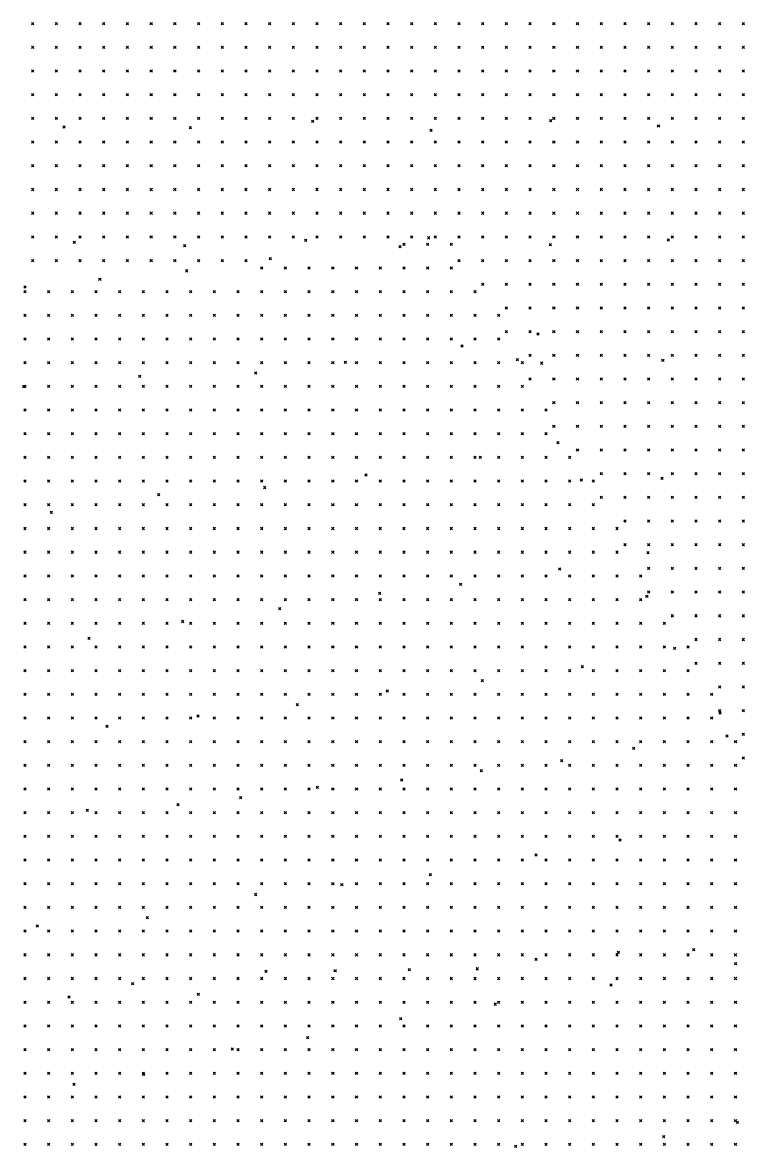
# Model space of a CAD drawing. Header units: metres. Extents: x 441556 to 446409, y 432338 to 461058.
# Drawn here: x 445911.7 to 446003.1, y 433655 to 433797.4 of the extents above; entities that cross this region are included whole.
import ezdxf

# ---------------------------------------------------------------- set-up
doc = ezdxf.new("R2010")
doc.units = ezdxf.units.M
doc.header["$MEASUREMENT"] = 0
doc.header["$PDMODE"] = 35
doc.header["$PDSIZE"] = 0.15
doc.layers.add('DTM-NOK-RevN_LIDAR_co_lidar', color=91, linetype='Continuous', lineweight=0)
doc.layers.add('DTM-NOK-RevN_RTK', color=32, linetype='Continuous', lineweight=0)

msp = doc.modelspace()

# ---------------------------------------------------------------- linework, layer by layer
at = {"layer": 'DTM-NOK-RevN_LIDAR_co_lidar'}
for p in [(445912.983, 433797.285, 323.682), (445915.982, 433797.285, 323.959), (445918.982, 433797.285, 324.182), (445921.981, 433797.285, 324.091), (445924.98, 433797.285, 323.816), (445927.98, 433797.285, 323.954), (445930.979, 433797.285, 323.904), (445933.979, 433797.285, 323.986), (445936.978, 433797.285, 324.071), (445939.977, 433797.285, 324.08), (445942.977, 433797.285, 324.092), (445945.976, 433797.285, 324.181), (445948.976, 433797.285, 324.206), (445951.975, 433797.285, 324.218), (445954.974, 433797.285, 324.267), (445957.974, 433797.285, 324.342), (445960.973, 433797.285, 324.351), (445963.972, 433797.285, 324.384), (445966.972, 433797.285, 324.427), (445969.971, 433797.285, 324.494), (445972.971, 433797.285, 324.502), (445975.97, 433797.285, 324.577), (445978.969, 433797.285, 324.597), (445981.969, 433797.285, 324.582), (445984.968, 433797.285, 324.578), (445987.968, 433797.285, 324.604), (445990.967, 433797.285, 324.628), (445993.966, 433797.285, 324.683), (445996.966, 433797.285, 324.774), (445999.965, 433797.285, 324.884), (446002.964, 433797.285, 325.042), (445912.983, 433794.285, 323.785), (445915.982, 433794.285, 323.986), (445918.982, 433794.285, 324.023), (445921.981, 433794.285, 323.92), (445924.98, 433794.285, 323.937), (445927.98, 433794.285, 324.1), (445930.979, 433794.285, 324.18), (445933.979, 433794.285, 324.098), (445936.978, 433794.285, 324.105), (445939.977, 433794.285, 324.162), (445942.977, 433794.285, 324.133), (445945.976, 433794.285, 324.201), (445948.976, 433794.285, 324.212), (445951.975, 433794.285, 324.251), (445954.974, 433794.285, 324.338), (445957.974, 433794.285, 324.382), (445960.973, 433794.285, 324.41), (445963.972, 433794.285, 324.43), (445966.972, 433794.285, 324.443), (445969.971, 433794.285, 324.466), (445972.971, 433794.285, 324.475), (445975.97, 433794.285, 324.531), (445978.969, 433794.285, 324.528), (445981.969, 433794.285, 324.537), (445984.968, 433794.285, 324.609), (445987.968, 433794.285, 324.635), (445990.967, 433794.285, 324.66), (445993.966, 433794.285, 324.759), (445996.966, 433794.285, 324.881), (445999.965, 433794.285, 324.995), (446002.964, 433794.285, 325.108), (445912.983, 433791.286, 323.521), (445915.982, 433791.286, 323.662), (445918.982, 433791.286, 323.791), (445921.981, 433791.286, 323.936), (445924.98, 433791.286, 324.081), (445927.98, 433791.286, 324.201), (445930.979, 433791.286, 324.241), (445933.979, 433791.286, 324.18), (445936.978, 433791.286, 324.167), (445939.977, 433791.286, 324.155), (445942.977, 433791.286, 324.172), (445945.976, 433791.286, 324.177), (445948.976, 433791.286, 324.194), (445951.975, 433791.286, 324.266), (445954.974, 433791.286, 324.27), (445957.974, 433791.286, 324.359), (445960.973, 433791.286, 324.387), (445963.972, 433791.286, 324.402), (445966.972, 433791.286, 324.445), (445969.971, 433791.286, 324.475), (445972.971, 433791.286, 324.542), (445975.97, 433791.286, 324.569), (445978.969, 433791.286, 324.649), (445981.969, 433791.286, 324.733), (445984.968, 433791.286, 324.759), (445987.968, 433791.286, 324.828), (445990.967, 433791.286, 324.877), (445993.966, 433791.286, 324.967), (445996.966, 433791.286, 325.002), (445999.965, 433791.286, 325.111), (446002.964, 433791.286, 325.228), (445912.983, 433788.286, 323.742), (445915.982, 433788.286, 323.786), (445918.982, 433788.286, 323.882), (445921.981, 433788.286, 323.967), (445924.98, 433788.286, 324.067), (445927.98, 433788.286, 324.174), (445930.979, 433788.286, 324.247), (445933.979, 433788.286, 324.241), (445936.978, 433788.286, 324.112), (445939.977, 433788.286, 324.06), (445942.977, 433788.286, 324.054), (445945.976, 433788.286, 324.079), (445948.976, 433788.286, 324.149), (445951.975, 433788.286, 324.25), (445954.974, 433788.286, 324.326), (445957.974, 433788.286, 324.457), (445960.973, 433788.286, 324.492), (445963.972, 433788.286, 324.56), (445966.972, 433788.286, 324.623), (445969.971, 433788.286, 324.649), (445972.971, 433788.286, 324.673), (445975.97, 433788.286, 324.709), (445978.969, 433788.286, 324.794), (445981.969, 433788.286, 324.796), (445984.968, 433788.286, 324.844), (445987.968, 433788.286, 324.895), (445990.967, 433788.286, 324.899), (445993.966, 433788.286, 324.928), (445996.966, 433788.286, 325.003), (445999.965, 433788.286, 325.024), (446002.964, 433788.286, 325.148), (445912.983, 433785.287, 323.805), (445915.982, 433785.287, 323.792), (445918.982, 433785.287, 323.837), (445921.981, 433785.287, 323.865), (445924.98, 433785.287, 323.93), (445927.98, 433785.287, 324.022), (445930.979, 433785.287, 324.111), (445933.979, 433785.287, 324.165), (445936.978, 433785.287, 324.016), (445939.977, 433785.287, 324.035), (445942.977, 433785.287, 324.089), (445945.976, 433785.287, 324.161), (445948.976, 433785.287, 324.271), (445951.975, 433785.287, 324.351), (445954.974, 433785.287, 324.437), (445957.974, 433785.287, 324.511), (445960.973, 433785.287, 324.561), (445963.972, 433785.287, 324.6), (445966.972, 433785.287, 324.654), (445969.971, 433785.287, 324.648), (445972.971, 433785.287, 324.696), (445975.97, 433785.287, 324.731), (445978.969, 433785.287, 324.704), (445981.969, 433785.287, 324.713), (445984.968, 433785.287, 324.753), (445987.968, 433785.287, 324.804), (445990.967, 433785.287, 324.826), (445993.966, 433785.287, 324.87), (445996.966, 433785.287, 324.926), (445999.965, 433785.287, 324.98), (446002.964, 433785.287, 325.099), (445912.983, 433782.288, 323.718), (445915.982, 433782.288, 323.724), (445918.982, 433782.288, 323.744), (445921.981, 433782.288, 323.783), (445924.98, 433782.288, 323.872), (445927.98, 433782.288, 323.972), (445930.979, 433782.288, 324.046), (445933.979, 433782.288, 324.113), (445936.978, 433782.288, 323.981), (445939.977, 433782.288, 324.063), (445942.977, 433782.288, 324.184), (445945.976, 433782.288, 324.254), (445948.976, 433782.288, 324.31), (445951.975, 433782.288, 324.341), (445954.974, 433782.288, 324.393), (445957.974, 433782.288, 324.442), (445960.973, 433782.288, 324.479), (445963.972, 433782.288, 324.477), (445966.972, 433782.288, 324.57), (445969.971, 433782.288, 324.579), (445972.971, 433782.288, 324.575), (445975.97, 433782.288, 324.62), (445978.969, 433782.288, 324.624), (445981.969, 433782.288, 324.703), (445984.968, 433782.288, 324.717), (445987.968, 433782.288, 324.786), (445990.967, 433782.288, 324.797), (445993.966, 433782.288, 324.829), (445996.966, 433782.288, 324.884), (445999.965, 433782.288, 324.946), (446002.964, 433782.288, 325.03), (445912.983, 433779.288, 323.672), (445915.982, 433779.288, 323.698), (445918.982, 433779.288, 323.744), (445921.981, 433779.288, 323.804), (445924.98, 433779.288, 323.85), (445927.98, 433779.288, 323.927), (445930.979, 433779.288, 324.021), (445933.979, 433779.288, 324.109), (445936.978, 433779.288, 324.194), (445939.977, 433779.288, 324.084), (445942.977, 433779.288, 324.108), (445945.976, 433779.288, 324.188), (445948.976, 433779.288, 324.229), (445951.975, 433779.288, 324.222), (445954.974, 433779.288, 324.267), (445957.974, 433779.288, 324.334), (445960.973, 433779.288, 324.386), (445963.972, 433779.288, 324.414), (445966.972, 433779.288, 324.499), (445969.971, 433779.288, 324.505), (445972.971, 433779.288, 324.506), (445975.97, 433779.288, 324.543), (445978.969, 433779.288, 324.587), (445981.969, 433779.288, 324.648), (445984.968, 433779.288, 324.656), (445987.968, 433779.288, 324.72), (445990.967, 433779.288, 324.766), (445993.966, 433779.288, 324.812), (445996.966, 433779.288, 324.887), (445999.965, 433779.288, 324.928), (446002.964, 433779.288, 324.997), (445912.983, 433776.289, 323.673), (445915.982, 433776.289, 323.716), (445918.982, 433776.289, 323.702), (445921.981, 433776.289, 323.711), (445924.98, 433776.289, 323.759), (445927.98, 433776.289, 323.784), (445930.979, 433776.289, 323.876), (445933.979, 433776.289, 323.932), (445936.978, 433776.289, 323.982), (445939.977, 433776.289, 323.986), (445942.977, 433776.289, 324.004), (445945.976, 433776.289, 324.088), (445948.976, 433776.289, 324.187), (445951.975, 433776.289, 324.179), (445954.974, 433776.289, 324.171), (445957.974, 433776.289, 324.191), (445960.973, 433776.289, 324.27), (445963.972, 433776.289, 324.31), (445966.972, 433776.289, 324.357), (445969.971, 433776.289, 324.426), (445972.971, 433776.289, 324.477), (445975.97, 433776.289, 324.508), (445978.969, 433776.289, 324.574), (445981.969, 433776.289, 324.604), (445984.968, 433776.289, 324.638), (445987.968, 433776.289, 324.757), (445990.967, 433776.289, 324.797), (445993.966, 433776.289, 324.835), (445996.966, 433776.289, 324.867), (445999.965, 433776.289, 324.931), (446002.964, 433776.289, 325.004), (445912.983, 433773.29, 323.631), (445915.982, 433773.29, 323.636), (445918.982, 433773.29, 323.635), (445921.981, 433773.29, 323.628), (445924.98, 433773.29, 323.665), (445927.98, 433773.29, 323.72), (445930.979, 433773.29, 323.807), (445933.979, 433773.29, 323.851), (445936.978, 433773.29, 323.87), (445939.977, 433773.29, 323.866), (445942.977, 433773.29, 324.013), (445945.976, 433773.29, 324.116), (445948.976, 433773.29, 324.18), (445951.975, 433773.29, 324.12), (445954.974, 433773.29, 324.127), (445957.974, 433773.29, 324.17), (445960.973, 433773.29, 324.231), (445963.972, 433773.29, 324.244), (445966.972, 433773.29, 324.32), (445969.971, 433773.29, 324.399), (445972.971, 433773.29, 324.419), (445975.97, 433773.29, 324.487), (445978.969, 433773.29, 324.577), (445981.969, 433773.29, 324.595), (445984.968, 433773.29, 324.668), (445987.968, 433773.29, 324.754), (445990.967, 433773.29, 324.838), (445993.966, 433773.29, 324.891), (445996.966, 433773.29, 324.894), (445999.965, 433773.29, 324.944), (446002.964, 433773.29, 325.051), (445912.983, 433770.29, 323.721), (445915.982, 433770.29, 323.614), (445918.982, 433770.29, 323.59), (445921.981, 433770.29, 323.583), (445924.98, 433770.29, 323.612), (445927.98, 433770.29, 323.686), (445930.979, 433770.29, 323.786), (445933.979, 433770.29, 323.813), (445936.978, 433770.29, 323.86), (445939.977, 433770.29, 323.912), (445942.977, 433770.29, 323.971), (445945.976, 433770.29, 324.069), (445948.976, 433770.29, 324.143), (445951.975, 433770.29, 324.169), (445954.974, 433770.29, 324.203), (445957.974, 433770.29, 324.148), (445960.973, 433770.29, 324.191), (445963.972, 433770.29, 324.303), (445966.972, 433770.29, 324.345), (445969.971, 433770.29, 324.405), (445972.971, 433770.29, 324.418), (445975.97, 433770.29, 324.562), (445978.969, 433770.29, 324.565), (445981.969, 433770.29, 324.602), (445984.968, 433770.29, 324.619), (445987.968, 433770.29, 324.721), (445990.967, 433770.29, 324.782), (445993.966, 433770.29, 324.83), (445996.966, 433770.29, 324.866), (445999.965, 433770.29, 324.936), (446002.964, 433770.29, 324.974), (445959.983, 433769.352, 324.201), (445962.982, 433769.352, 324.299), (445965.981, 433769.352, 324.376), (445912.983, 433767.291, 323.685), (445915.982, 433767.291, 323.616), (445918.982, 433767.291, 323.606), (445921.981, 433767.291, 323.614), (445924.98, 433767.291, 323.624), (445927.98, 433767.291, 323.691), (445930.979, 433767.291, 323.815), (445933.979, 433767.291, 323.852), (445936.978, 433767.291, 323.893), (445939.977, 433767.291, 323.927), (445966.972, 433767.291, 324.412), (445969.971, 433767.291, 324.462), (445972.971, 433767.291, 324.489), (445975.97, 433767.291, 324.519), (445978.969, 433767.291, 324.542), (445981.969, 433767.291, 324.554), (445984.968, 433767.291, 324.56), (445987.968, 433767.291, 324.662), (445990.967, 433767.291, 324.684), (445993.966, 433767.291, 324.773), (445996.966, 433767.291, 324.825), (445999.965, 433767.291, 324.871), (446002.964, 433767.291, 324.972), (445941.986, 433766.352, 324.009), (445944.986, 433766.352, 324.146), (445947.985, 433766.352, 324.261), (445950.984, 433766.352, 324.272), (445953.984, 433766.352, 324.262), (445956.983, 433766.352, 324.249), (445959.983, 433766.352, 324.25), (445962.982, 433766.352, 324.318), (445965.981, 433766.352, 324.364), (445969.971, 433764.291, 324.425), (445972.971, 433764.291, 324.396), (445975.97, 433764.291, 324.391), (445978.969, 433764.291, 324.418), (445981.969, 433764.291, 324.476), (445984.968, 433764.291, 324.609), (445987.968, 433764.291, 324.676), (445990.967, 433764.291, 324.741), (445993.966, 433764.291, 324.842), (445996.966, 433764.291, 324.876), (445999.965, 433764.291, 324.95), (446002.964, 433764.291, 325.012), (445911.992, 433763.353, 323.492), (445914.992, 433763.353, 323.543), (445917.991, 433763.353, 323.581), (445920.991, 433763.353, 323.65), (445923.99, 433763.353, 323.711), (445926.989, 433763.353, 323.786), (445929.989, 433763.353, 323.862), (445932.988, 433763.353, 323.931), (445935.988, 433763.353, 324.01), (445938.987, 433763.353, 324.051), (445941.986, 433763.353, 324.085), (445944.986, 433763.353, 324.205), (445947.985, 433763.353, 324.242), (445950.984, 433763.353, 324.208), (445953.984, 433763.353, 324.212), (445956.983, 433763.353, 324.189), (445959.983, 433763.353, 324.197), (445962.982, 433763.353, 324.257), (445965.981, 433763.353, 324.323), (445968.981, 433763.353, 324.406), (445911.992, 433760.353, 323.484), (445914.992, 433760.353, 323.575), (445917.991, 433760.353, 323.611), (445920.991, 433760.353, 323.691), (445923.99, 433760.353, 323.77), (445926.989, 433760.353, 323.856), (445929.989, 433760.353, 323.893), (445932.988, 433760.353, 323.92), (445935.988, 433760.353, 323.974), (445938.987, 433760.353, 324.045), (445941.986, 433760.353, 324.099), (445944.986, 433760.353, 324.143), (445947.985, 433760.353, 324.122), (445950.984, 433760.353, 324.126), (445953.984, 433760.353, 324.157), (445956.983, 433760.353, 324.164), (445959.983, 433760.353, 324.208), (445962.982, 433760.353, 324.271), (445965.981, 433760.353, 324.355), (445968.981, 433760.353, 324.396), (445971.98, 433760.353, 324.386), (445972.971, 433761.292, 324.425), (445975.97, 433761.292, 324.363), (445978.969, 433761.292, 324.441), (445981.969, 433761.292, 324.515), (445984.968, 433761.292, 324.638), (445987.968, 433761.292, 324.679), (445990.967, 433761.292, 324.802), (445993.966, 433761.292, 324.872), (445996.966, 433761.292, 324.903), (445999.965, 433761.292, 325.031), (446002.964, 433761.292, 325.083), (445911.992, 433757.354, 323.503), (445914.992, 433757.354, 323.563), (445917.991, 433757.354, 323.584), (445920.991, 433757.354, 323.658), (445923.99, 433757.354, 323.741), (445926.989, 433757.354, 323.82), (445929.989, 433757.354, 323.88), (445932.988, 433757.354, 323.916), (445935.988, 433757.354, 323.962), (445938.987, 433757.354, 324.041), (445941.986, 433757.354, 324.113), (445944.986, 433757.354, 324.138), (445947.985, 433757.354, 324.112), (445950.984, 433757.354, 324.078), (445953.984, 433757.354, 324.099), (445956.983, 433757.354, 324.181), (445959.983, 433757.354, 324.278), (445962.982, 433757.354, 324.344), (445965.981, 433757.354, 324.415), (445968.981, 433757.354, 324.458), (445971.98, 433757.354, 324.457), (445972.971, 433758.293, 324.372), (445975.97, 433758.293, 324.453), (445978.969, 433758.293, 324.518), (445981.969, 433758.293, 324.627), (445984.968, 433758.293, 324.777), (445987.968, 433758.293, 324.825), (445990.967, 433758.293, 324.963), (445993.966, 433758.293, 325.029), (445996.966, 433758.293, 325.103), (445999.965, 433758.293, 325.149), (446002.964, 433758.293, 325.184), (445911.992, 433754.355, 323.458), (445914.992, 433754.355, 323.511), (445917.991, 433754.355, 323.555), (445920.991, 433754.355, 323.655), (445923.99, 433754.355, 323.744), (445926.989, 433754.355, 323.817), (445929.989, 433754.355, 323.877), (445932.988, 433754.355, 323.917), (445935.988, 433754.355, 323.976), (445938.987, 433754.355, 324.043), (445941.986, 433754.355, 324.127), (445944.986, 433754.355, 324.209), (445947.985, 433754.355, 324.255), (445950.984, 433754.355, 324.23), (445953.984, 433754.355, 324.26), (445956.983, 433754.355, 324.324), (445959.983, 433754.355, 324.387), (445962.982, 433754.355, 324.462), (445965.981, 433754.355, 324.571), (445968.981, 433754.355, 324.627), (445971.98, 433754.355, 324.635), (445974.98, 433754.355, 324.692), (445975.97, 433755.293, 324.688), (445978.969, 433755.293, 324.71), (445981.969, 433755.293, 324.824), (445984.968, 433755.293, 324.933), (445987.968, 433755.293, 324.999), (445990.967, 433755.293, 325.047), (445993.966, 433755.293, 325.123), (445996.966, 433755.293, 325.147), (445999.965, 433755.293, 325.168), (446002.964, 433755.293, 325.244), (445975.97, 433752.294, 324.76), (445978.969, 433752.294, 324.812), (445981.969, 433752.294, 324.928), (445984.968, 433752.294, 325.054), (445987.968, 433752.294, 325.024), (445990.967, 433752.294, 325.064), (445993.966, 433752.294, 325.135), (445996.966, 433752.294, 325.161), (445999.965, 433752.294, 325.176), (446002.964, 433752.294, 325.186), (445911.992, 433751.355, 323.457), (445914.992, 433751.355, 323.525), (445917.991, 433751.355, 323.592), (445920.991, 433751.355, 323.688), (445923.99, 433751.355, 323.797), (445926.989, 433751.355, 323.876), (445929.989, 433751.355, 323.925), (445932.988, 433751.355, 324.001), (445935.988, 433751.355, 324.07), (445938.987, 433751.355, 324.14), (445941.986, 433751.355, 324.223), (445944.986, 433751.355, 324.338), (445947.985, 433751.355, 324.437), (445950.984, 433751.355, 324.465), (445953.984, 433751.355, 324.467), (445956.983, 433751.355, 324.461), (445959.983, 433751.355, 324.529), (445962.982, 433751.355, 324.619), (445965.981, 433751.355, 324.703), (445968.981, 433751.355, 324.727), (445971.98, 433751.355, 324.715), (445974.98, 433751.355, 324.738), (445978.969, 433749.294, 324.808), (445981.969, 433749.294, 324.918), (445984.968, 433749.294, 324.967), (445987.968, 433749.294, 324.955), (445990.967, 433749.294, 325.056), (445993.966, 433749.294, 325.088), (445996.966, 433749.294, 325.1), (445999.965, 433749.294, 325.077), (446002.964, 433749.294, 325.037), (445911.992, 433748.356, 323.556), (445914.992, 433748.356, 323.639), (445917.991, 433748.356, 323.723), (445920.991, 433748.356, 323.808), (445923.99, 433748.356, 323.908), (445926.989, 433748.356, 323.982), (445929.989, 433748.356, 324.053), (445932.988, 433748.356, 324.169), (445935.988, 433748.356, 324.233), (445938.987, 433748.356, 324.28), (445941.986, 433748.356, 324.338), (445944.986, 433748.356, 324.437), (445947.985, 433748.356, 324.517), (445950.984, 433748.356, 324.55), (445953.984, 433748.356, 324.5), (445956.983, 433748.356, 324.49), (445959.983, 433748.356, 324.56), (445962.982, 433748.356, 324.63), (445965.981, 433748.356, 324.694), (445968.981, 433748.356, 324.731), (445971.98, 433748.356, 324.746), (445974.98, 433748.356, 324.747), (445977.979, 433748.356, 324.787), (445978.969, 433746.295, 324.781), (445981.969, 433746.295, 324.815), (445984.968, 433746.295, 324.83), (445987.968, 433746.295, 324.858), (445990.967, 433746.295, 324.95), (445993.966, 433746.295, 324.929), (445996.966, 433746.295, 324.934), (445999.965, 433746.295, 324.961), (446002.964, 433746.295, 324.971), (445911.992, 433745.357, 323.662), (445914.992, 433745.357, 323.76), (445917.991, 433745.357, 323.86), (445920.991, 433745.357, 323.95), (445923.99, 433745.357, 324.036), (445926.989, 433745.357, 324.106), (445929.989, 433745.357, 324.181), (445932.988, 433745.357, 324.266), (445935.988, 433745.357, 324.292), (445938.987, 433745.357, 324.297), (445941.986, 433745.357, 324.353), (445944.986, 433745.357, 324.442), (445947.985, 433745.357, 324.509), (445950.984, 433745.357, 324.55), (445953.984, 433745.357, 324.525), (445956.983, 433745.357, 324.494), (445959.983, 433745.357, 324.506), (445962.982, 433745.357, 324.539), (445965.981, 433745.357, 324.616), (445968.981, 433745.357, 324.673), (445971.98, 433745.357, 324.702), (445974.98, 433745.357, 324.694), (445977.979, 433745.357, 324.707), (445981.969, 433743.296, 324.678), (445984.968, 433743.296, 324.767), (445987.968, 433743.296, 324.859), (445990.967, 433743.296, 324.901), (445993.966, 433743.296, 324.921), (445996.966, 433743.296, 325.014), (445999.965, 433743.296, 325.069), (446002.964, 433743.296, 325.08), (445911.992, 433742.357, 323.779), (445914.992, 433742.357, 323.869), (445917.991, 433742.357, 323.97), (445920.991, 433742.357, 324.048), (445923.99, 433742.357, 324.097), (445926.989, 433742.357, 324.153), (445929.989, 433742.357, 324.21), (445932.988, 433742.357, 324.244), (445935.988, 433742.357, 324.263), (445938.987, 433742.357, 324.258), (445941.986, 433742.357, 324.297), (445944.986, 433742.357, 324.376), (445947.985, 433742.357, 324.424), (445950.984, 433742.357, 324.462), (445953.984, 433742.357, 324.47), (445956.983, 433742.357, 324.395), (445959.983, 433742.357, 324.386), (445962.982, 433742.357, 324.423), (445965.981, 433742.357, 324.472), (445968.981, 433742.357, 324.565), (445971.98, 433742.357, 324.614), (445974.98, 433742.357, 324.635), (445977.979, 433742.357, 324.689), (445980.978, 433742.357, 324.727), (445984.968, 433740.296, 324.847), (445987.968, 433740.296, 324.898), (445990.967, 433740.296, 324.963), (445993.966, 433740.296, 325.03), (445996.966, 433740.296, 325.115), (445999.965, 433740.296, 325.135), (446002.964, 433740.296, 325.2), (445911.992, 433739.358, 323.808), (445914.992, 433739.358, 323.893), (445917.991, 433739.358, 323.992), (445920.991, 433739.358, 324.057), (445923.99, 433739.358, 324.057), (445926.989, 433739.358, 324.076), (445929.989, 433739.358, 324.116), (445932.988, 433739.358, 324.142), (445935.988, 433739.358, 324.149), (445938.987, 433739.358, 324.143), (445941.986, 433739.358, 324.169), (445944.986, 433739.358, 324.227), (445947.985, 433739.358, 324.272), (445950.984, 433739.358, 324.309), (445953.984, 433739.358, 324.359), (445956.983, 433739.358, 324.354), (445959.983, 433739.358, 324.311), (445962.982, 433739.358, 324.336), (445965.981, 433739.358, 324.405), (445968.981, 433739.358, 324.516), (445971.98, 433739.358, 324.58), (445974.98, 433739.358, 324.643), (445977.979, 433739.358, 324.766), (445980.978, 433739.358, 324.851), (445983.978, 433739.358, 324.883), (445984.968, 433737.297, 324.974), (445987.968, 433737.297, 325.043), (445990.967, 433737.297, 325.086), (445993.966, 433737.297, 325.089), (445996.966, 433737.297, 325.135), (445999.965, 433737.297, 325.175), (446002.964, 433737.297, 325.288), (445911.992, 433736.358, 323.716), (445914.992, 433736.358, 323.779), (445917.991, 433736.358, 323.856), (445920.991, 433736.358, 323.912), (445923.99, 433736.358, 323.905), (445926.989, 433736.358, 323.926), (445929.989, 433736.358, 323.98), (445932.988, 433736.358, 324.024), (445935.988, 433736.358, 324.051), (445938.987, 433736.358, 324.063), (445941.986, 433736.358, 324.096), (445944.986, 433736.358, 324.148), (445947.985, 433736.358, 324.196), (445950.984, 433736.358, 324.239), (445953.984, 433736.358, 324.313), (445956.983, 433736.358, 324.392), (445959.983, 433736.358, 324.388), (445962.982, 433736.358, 324.392), (445965.981, 433736.358, 324.484), (445968.981, 433736.358, 324.59), (445971.98, 433736.358, 324.655), (445974.98, 433736.358, 324.714), (445977.979, 433736.358, 324.813), (445980.978, 433736.358, 324.906), (445983.978, 433736.358, 324.98), (445911.992, 433733.359, 323.647), (445914.992, 433733.359, 323.707), (445917.991, 433733.359, 323.777), (445920.991, 433733.359, 323.829), (445923.99, 433733.359, 323.847), (445926.989, 433733.359, 323.892), (445929.989, 433733.359, 323.964), (445932.988, 433733.359, 324.027), (445935.988, 433733.359, 324.075), (445938.987, 433733.359, 324.112), (445941.986, 433733.359, 324.15), (445944.986, 433733.359, 324.2), (445947.985, 433733.359, 324.242), (445950.984, 433733.359, 324.279), (445953.984, 433733.359, 324.342), (445956.983, 433733.359, 324.441), (445959.983, 433733.359, 324.515), (445962.982, 433733.359, 324.524), (445965.981, 433733.359, 324.56), (445968.981, 433733.359, 324.661), (445971.98, 433733.359, 324.758), (445974.98, 433733.359, 324.805), (445977.979, 433733.359, 324.862), (445980.978, 433733.359, 324.948), (445983.978, 433733.359, 325.03), (445986.977, 433733.359, 325.057), (445987.968, 433734.298, 325.042), (445990.967, 433734.298, 325.06), (445993.966, 433734.298, 325.092), (445996.966, 433734.298, 325.177), (445999.965, 433734.298, 325.295), (446002.964, 433734.298, 325.39), (445911.992, 433730.36, 323.667), (445914.992, 433730.36, 323.736), (445917.991, 433730.36, 323.813), (445920.991, 433730.36, 323.877), (445923.99, 433730.36, 323.929), (445926.989, 433730.36, 323.984), (445929.989, 433730.36, 324.051), (445932.988, 433730.36, 324.116), (445935.988, 433730.36, 324.16), (445938.987, 433730.36, 324.194), (445941.986, 433730.36, 324.229), (445944.986, 433730.36, 324.269), (445947.985, 433730.36, 324.301), (445950.984, 433730.36, 324.331), (445953.984, 433730.36, 324.388), (445956.983, 433730.36, 324.496), (445959.983, 433730.36, 324.602), (445962.982, 433730.36, 324.646), (445965.981, 433730.36, 324.672), (445968.981, 433730.36, 324.748), (445971.98, 433730.36, 324.821), (445974.98, 433730.36, 324.865), (445977.979, 433730.36, 324.896), (445980.978, 433730.36, 324.961), (445983.978, 433730.36, 325.017), (445986.977, 433730.36, 325.039), (445987.968, 433731.298, 325.06), (445990.967, 433731.298, 325.094), (445993.966, 433731.298, 325.202), (445996.966, 433731.298, 325.255), (445999.965, 433731.298, 325.276), (446002.964, 433731.298, 325.325), (445911.992, 433727.36, 323.731), (445914.992, 433727.36, 323.78), (445917.991, 433727.36, 323.866), (445920.991, 433727.36, 323.946), (445923.99, 433727.36, 324.008), (445926.989, 433727.36, 324.072), (445929.989, 433727.36, 324.127), (445932.988, 433727.36, 324.188), (445935.988, 433727.36, 324.24), (445938.987, 433727.36, 324.274), (445941.986, 433727.36, 324.326), (445944.986, 433727.36, 324.374), (445947.985, 433727.36, 324.409), (445950.984, 433727.36, 324.438), (445953.984, 433727.36, 324.474), (445956.983, 433727.36, 324.553), (445959.983, 433727.36, 324.646), (445962.982, 433727.36, 324.734), (445965.981, 433727.36, 324.766), (445968.981, 433727.36, 324.773), (445971.98, 433727.36, 324.8), (445974.98, 433727.36, 324.856), (445977.979, 433727.36, 324.875), (445980.978, 433727.36, 324.908), (445983.978, 433727.36, 324.961), (445986.977, 433727.36, 325.025), (445989.976, 433727.36, 325.098), (445990.967, 433728.299, 325.122), (445993.966, 433728.299, 325.191), (445996.966, 433728.299, 325.195), (445999.965, 433728.299, 325.184), (446002.964, 433728.299, 325.26), (445990.967, 433725.299, 325.092), (445993.966, 433725.299, 325.158), (445996.966, 433725.299, 325.188), (445999.965, 433725.299, 325.229), (446002.964, 433725.299, 325.281), (445911.992, 433724.361, 323.809), (445914.992, 433724.361, 323.826), (445917.991, 433724.361, 323.937), (445920.991, 433724.361, 324.054), (445923.99, 433724.361, 324.126), (445926.989, 433724.361, 324.19), (445929.989, 433724.361, 324.238), (445932.988, 433724.361, 324.293), (445935.988, 433724.361, 324.339), (445938.987, 433724.361, 324.365), (445941.986, 433724.361, 324.404), (445944.986, 433724.361, 324.434), (445947.985, 433724.361, 324.462), (445950.984, 433724.361, 324.478), (445953.984, 433724.361, 324.494), (445956.983, 433724.361, 324.538), (445959.983, 433724.361, 324.613), (445962.982, 433724.361, 324.728), (445965.981, 433724.361, 324.721), (445968.981, 433724.361, 324.639), (445971.98, 433724.361, 324.671), (445974.98, 433724.361, 324.745), (445977.979, 433724.361, 324.781), (445980.978, 433724.361, 324.83), (445983.978, 433724.361, 324.916), (445986.977, 433724.361, 325.021), (445989.976, 433724.361, 325.06), (445993.966, 433722.3, 325.099), (445996.966, 433722.3, 325.19), (445999.965, 433722.3, 325.217), (446002.964, 433722.3, 325.264), (445911.992, 433721.361, 323.892), (445914.992, 433721.361, 323.904), (445917.991, 433721.361, 324.006), (445920.991, 433721.361, 324.105), (445923.99, 433721.361, 324.166), (445926.989, 433721.361, 324.209), (445929.989, 433721.361, 324.248), (445932.988, 433721.361, 324.296), (445935.988, 433721.361, 324.323), (445938.987, 433721.361, 324.336), (445941.986, 433721.361, 324.347), (445944.986, 433721.361, 324.356), (445947.985, 433721.361, 324.378), (445950.984, 433721.361, 324.395), (445953.984, 433721.361, 324.411), (445956.983, 433721.361, 324.452), (445959.983, 433721.361, 324.549), (445962.982, 433721.361, 324.665), (445965.981, 433721.361, 324.66), (445968.981, 433721.361, 324.563), (445971.98, 433721.361, 324.575), (445974.98, 433721.361, 324.657), (445977.979, 433721.361, 324.736), (445980.978, 433721.361, 324.824), (445983.978, 433721.361, 324.938), (445986.977, 433721.361, 325.017), (445989.976, 433721.361, 325.011), (445992.976, 433721.361, 325.05), (445996.966, 433719.301, 325.113), (445999.965, 433719.301, 325.223), (446002.964, 433719.301, 325.27), (445911.992, 433718.362, 323.891), (445914.992, 433718.362, 323.915), (445917.991, 433718.362, 323.971), (445920.991, 433718.362, 324.018), (445923.99, 433718.362, 324.059), (445926.989, 433718.362, 324.095), (445929.989, 433718.362, 324.135), (445932.988, 433718.362, 324.181), (445935.988, 433718.362, 324.205), (445938.987, 433718.362, 324.223), (445941.986, 433718.362, 324.239), (445944.986, 433718.362, 324.261), (445947.985, 433718.362, 324.296), (445950.984, 433718.362, 324.342), (445953.984, 433718.362, 324.387), (445956.983, 433718.362, 324.429), (445959.983, 433718.362, 324.527), (445962.982, 433718.362, 324.641), (445965.981, 433718.362, 324.68), (445968.981, 433718.362, 324.606), (445971.98, 433718.362, 324.579), (445974.98, 433718.362, 324.65), (445977.979, 433718.362, 324.756), (445980.978, 433718.362, 324.857), (445983.978, 433718.362, 324.955), (445986.977, 433718.362, 324.999), (445989.976, 433718.362, 324.987), (445992.976, 433718.362, 325.053), (445995.975, 433718.362, 325.143), (445996.966, 433716.301, 325.26), (445999.965, 433716.301, 325.444), (446002.964, 433716.301, 325.534), (445911.992, 433715.363, 323.84), (445914.992, 433715.363, 323.865), (445917.991, 433715.363, 323.896), (445920.991, 433715.363, 323.928), (445923.99, 433715.363, 323.971), (445926.989, 433715.363, 324.019), (445929.989, 433715.363, 324.073), (445932.988, 433715.363, 324.131), (445935.988, 433715.363, 324.168), (445938.987, 433715.363, 324.189), (445941.986, 433715.363, 324.208), (445944.986, 433715.363, 324.233), (445947.985, 433715.363, 324.276), (445950.984, 433715.363, 324.349), (445953.984, 433715.363, 324.41), (445956.983, 433715.363, 324.461), (445959.983, 433715.363, 324.554), (445962.982, 433715.363, 324.652), (445965.981, 433715.363, 324.731), (445968.981, 433715.363, 324.695), (445971.98, 433715.363, 324.683), (445974.98, 433715.363, 324.745), (445977.979, 433715.363, 324.872), (445980.978, 433715.363, 324.973), (445983.978, 433715.363, 325.036), (445986.977, 433715.363, 325.062), (445989.976, 433715.363, 325.061), (445992.976, 433715.363, 325.127), (445995.975, 433715.363, 325.249), (445999.965, 433713.302, 325.483), (446002.964, 433713.302, 325.516), (445911.992, 433712.363, 323.817), (445914.992, 433712.363, 323.846), (445917.991, 433712.363, 323.87), (445920.991, 433712.363, 323.897), (445923.99, 433712.363, 323.946), (445926.989, 433712.363, 324), (445929.989, 433712.363, 324.06), (445932.988, 433712.363, 324.125), (445935.988, 433712.363, 324.161), (445938.987, 433712.363, 324.187), (445941.986, 433712.363, 324.207), (445944.986, 433712.363, 324.232), (445947.985, 433712.363, 324.293), (445950.984, 433712.363, 324.385), (445953.984, 433712.363, 324.483), (445956.983, 433712.363, 324.583), (445959.983, 433712.363, 324.696), (445962.982, 433712.363, 324.768), (445965.981, 433712.363, 324.839), (445968.981, 433712.363, 324.864), (445971.98, 433712.363, 324.869), (445974.98, 433712.363, 324.903), (445977.979, 433712.363, 325), (445980.978, 433712.363, 325.1), (445983.978, 433712.363, 325.147), (445986.977, 433712.363, 325.146), (445989.976, 433712.363, 325.155), (445992.976, 433712.363, 325.211), (445995.975, 433712.363, 325.32), (445998.975, 433712.363, 325.429), (445999.965, 433710.302, 325.411), (446002.964, 433710.302, 325.434), (445911.992, 433709.364, 323.776), (445914.992, 433709.364, 323.821), (445917.991, 433709.364, 323.866), (445920.991, 433709.364, 323.914), (445923.99, 433709.364, 323.982), (445926.989, 433709.364, 324.056), (445929.989, 433709.364, 324.128), (445932.988, 433709.364, 324.195), (445935.988, 433709.364, 324.24), (445938.987, 433709.364, 324.274), (445941.986, 433709.364, 324.302), (445944.986, 433709.364, 324.334), (445947.985, 433709.364, 324.398), (445950.984, 433709.364, 324.487), (445953.984, 433709.364, 324.594), (445956.983, 433709.364, 324.691), (445959.983, 433709.364, 324.785), (445962.982, 433709.364, 324.84), (445965.981, 433709.364, 324.891), (445968.981, 433709.364, 324.953), (445971.98, 433709.364, 324.962), (445974.98, 433709.364, 325.009), (445977.979, 433709.364, 325.078), (445980.978, 433709.364, 325.138), (445983.978, 433709.364, 325.165), (445986.977, 433709.364, 325.145), (445989.976, 433709.364, 325.168), (445992.976, 433709.364, 325.238), (445995.975, 433709.364, 325.314), (445998.975, 433709.364, 325.38), (446002.964, 433707.303, 325.366), (445911.992, 433706.365, 323.767), (445914.992, 433706.365, 323.82), (445917.991, 433706.365, 323.879), (445920.991, 433706.365, 323.94), (445923.99, 433706.365, 324.016), (445926.989, 433706.365, 324.095), (445929.989, 433706.365, 324.169), (445932.988, 433706.365, 324.232), (445935.988, 433706.365, 324.292), (445938.987, 433706.365, 324.337), (445941.986, 433706.365, 324.377), (445944.986, 433706.365, 324.408), (445947.985, 433706.365, 324.463), (445950.984, 433706.365, 324.543), (445953.984, 433706.365, 324.621), (445956.983, 433706.365, 324.684), (445959.983, 433706.365, 324.743), (445962.982, 433706.365, 324.797), (445965.981, 433706.365, 324.864), (445968.981, 433706.365, 324.937), (445971.98, 433706.365, 324.991), (445974.98, 433706.365, 325.062), (445977.979, 433706.365, 325.128), (445980.978, 433706.365, 325.175), (445983.978, 433706.365, 325.197), (445986.977, 433706.365, 325.182), (445989.976, 433706.365, 325.191), (445992.976, 433706.365, 325.235), (445995.975, 433706.365, 325.272), (445998.975, 433706.365, 325.323), (446001.974, 433706.365, 325.361), (445911.992, 433703.365, 323.739), (445914.992, 433703.365, 323.786), (445917.991, 433703.365, 323.833), (445920.991, 433703.365, 323.89), (445923.99, 433703.365, 323.962), (445926.989, 433703.365, 324.034), (445929.989, 433703.365, 324.106), (445932.988, 433703.365, 324.173), (445935.988, 433703.365, 324.253), (445938.987, 433703.365, 324.315), (445941.986, 433703.365, 324.359), (445944.986, 433703.365, 324.384), (445947.985, 433703.365, 324.429), (445950.984, 433703.365, 324.497), (445953.984, 433703.365, 324.566), (445956.983, 433703.365, 324.633), (445959.983, 433703.365, 324.7), (445962.982, 433703.365, 324.768), (445965.981, 433703.365, 324.848), (445968.981, 433703.365, 324.939), (445971.98, 433703.365, 325.049), (445974.98, 433703.365, 325.127), (445977.979, 433703.365, 325.127), (445980.978, 433703.365, 325.162), (445983.978, 433703.365, 325.197), (445986.977, 433703.365, 325.181), (445989.976, 433703.365, 325.174), (445992.976, 433703.365, 325.204), (445995.975, 433703.365, 325.247), (445998.975, 433703.365, 325.292), (446001.974, 433703.365, 325.349), (446002.964, 433704.304, 325.369), (445911.992, 433700.366, 323.684), (445914.992, 433700.366, 323.707), (445917.991, 433700.366, 323.732), (445920.991, 433700.366, 323.778), (445923.99, 433700.366, 323.858), (445926.989, 433700.366, 323.942), (445929.989, 433700.366, 324.023), (445932.988, 433700.366, 324.111), (445935.988, 433700.366, 324.212), (445938.987, 433700.366, 324.297), (445941.986, 433700.366, 324.342), (445944.986, 433700.366, 324.373), (445947.985, 433700.366, 324.401), (445950.984, 433700.366, 324.46), (445953.984, 433700.366, 324.525), (445956.983, 433700.366, 324.588), (445959.983, 433700.366, 324.67), (445962.982, 433700.366, 324.739), (445965.981, 433700.366, 324.804), (445968.981, 433700.366, 324.899), (445971.98, 433700.366, 325.027), (445974.98, 433700.366, 325.141), (445977.979, 433700.366, 325.117), (445980.978, 433700.366, 325.126), (445983.978, 433700.366, 325.161), (445986.977, 433700.366, 325.137), (445989.976, 433700.366, 325.138), (445992.976, 433700.366, 325.175), (445995.975, 433700.366, 325.23), (445998.975, 433700.366, 325.297), (446001.974, 433700.366, 325.368), (445911.992, 433697.366, 323.599), (445914.992, 433697.366, 323.62), (445917.991, 433697.366, 323.619), (445920.991, 433697.366, 323.633), (445923.99, 433697.366, 323.713), (445926.989, 433697.366, 323.812), (445929.989, 433697.366, 323.906), (445932.988, 433697.366, 324.003), (445935.988, 433697.366, 324.1), (445938.987, 433697.366, 324.199), (445941.986, 433697.366, 324.247), (445944.986, 433697.366, 324.263), (445947.985, 433697.366, 324.317), (445950.984, 433697.366, 324.408), (445953.984, 433697.366, 324.476), (445956.983, 433697.366, 324.542), (445959.983, 433697.366, 324.632), (445962.982, 433697.366, 324.704), (445965.981, 433697.366, 324.764), (445968.981, 433697.366, 324.853), (445971.98, 433697.366, 324.966), (445974.98, 433697.366, 325.081), (445977.979, 433697.366, 325.073), (445980.978, 433697.366, 325.074), (445983.978, 433697.366, 325.129), (445986.977, 433697.366, 325.18), (445989.976, 433697.366, 325.207), (445992.976, 433697.366, 325.23), (445995.975, 433697.366, 325.31), (445998.975, 433697.366, 325.408), (446001.974, 433697.366, 325.495), (445911.992, 433694.367, 323.412), (445914.992, 433694.367, 323.473), (445917.991, 433694.367, 323.471), (445920.991, 433694.367, 323.467), (445923.99, 433694.367, 323.539), (445926.989, 433694.367, 323.659), (445929.989, 433694.367, 323.817), (445932.988, 433694.367, 323.96), (445935.988, 433694.367, 324.065), (445938.987, 433694.367, 324.13), (445941.986, 433694.367, 324.139), (445944.986, 433694.367, 324.134), (445947.985, 433694.367, 324.25), (445950.984, 433694.367, 324.377), (445953.984, 433694.367, 324.461), (445956.983, 433694.367, 324.534), (445959.983, 433694.367, 324.634), (445962.982, 433694.367, 324.761), (445965.981, 433694.367, 324.786), (445968.981, 433694.367, 324.828), (445971.98, 433694.367, 324.941), (445974.98, 433694.367, 325.065), (445977.979, 433694.367, 325.14), (445980.978, 433694.367, 325.144), (445983.978, 433694.367, 325.163), (445986.977, 433694.367, 325.269), (445989.976, 433694.367, 325.325), (445992.976, 433694.367, 325.333), (445995.975, 433694.367, 325.393), (445998.975, 433694.367, 325.452), (446001.974, 433694.367, 325.505), (445911.992, 433691.368, 323.086), (445914.992, 433691.368, 323.207), (445917.991, 433691.368, 323.198), (445920.991, 433691.368, 323.173), (445923.99, 433691.368, 323.124), (445926.989, 433691.368, 323.19), (445929.989, 433691.368, 323.378), (445932.988, 433691.368, 323.56), (445935.988, 433691.368, 323.718), (445938.987, 433691.368, 323.871), (445941.986, 433691.368, 323.982), (445944.986, 433691.368, 324.039), (445947.985, 433691.368, 324.18), (445950.984, 433691.368, 324.323), (445953.984, 433691.368, 324.433), (445956.983, 433691.368, 324.539), (445959.983, 433691.368, 324.673), (445962.982, 433691.368, 324.807), (445965.981, 433691.368, 324.842), (445968.981, 433691.368, 324.901), (445971.98, 433691.368, 325.027), (445974.98, 433691.368, 325.145), (445977.979, 433691.368, 325.253), (445980.978, 433691.368, 325.286), (445983.978, 433691.368, 325.196), (445986.977, 433691.368, 325.184), (445989.976, 433691.368, 325.239), (445992.976, 433691.368, 325.261), (445995.975, 433691.368, 325.277), (445998.975, 433691.368, 325.281), (446001.974, 433691.368, 325.332), (445911.992, 433688.368, 322.795), (445914.992, 433688.368, 322.963), (445917.991, 433688.368, 322.988), (445920.991, 433688.368, 322.961), (445923.99, 433688.368, 322.82), (445926.989, 433688.368, 322.791), (445929.989, 433688.368, 322.953), (445932.988, 433688.368, 323.134), (445935.988, 433688.368, 323.349), (445938.987, 433688.368, 323.581), (445941.986, 433688.368, 323.777), (445944.986, 433688.368, 323.92), (445947.985, 433688.368, 324.071), (445950.984, 433688.368, 324.244), (445953.984, 433688.368, 324.396), (445956.983, 433688.368, 324.546), (445959.983, 433688.368, 324.66), (445962.982, 433688.368, 324.727), (445965.981, 433688.368, 324.805), (445968.981, 433688.368, 324.901), (445971.98, 433688.368, 325.022), (445974.98, 433688.368, 325.107), (445977.979, 433688.368, 325.161), (445980.978, 433688.368, 325.193), (445983.978, 433688.368, 325.053), (445986.977, 433688.368, 325.015), (445989.976, 433688.368, 325.097), (445992.976, 433688.368, 325.143), (445995.975, 433688.368, 325.169), (445998.975, 433688.368, 325.205), (446001.974, 433688.368, 325.293), (445911.992, 433685.369, 322.513), (445914.992, 433685.369, 322.73), (445917.991, 433685.369, 322.801), (445920.991, 433685.369, 322.748), (445923.99, 433685.369, 322.657), (445926.989, 433685.369, 322.646), (445929.989, 433685.369, 322.827), (445932.988, 433685.369, 322.965), (445935.988, 433685.369, 323.149), (445938.987, 433685.369, 323.356), (445941.986, 433685.369, 323.491), (445944.986, 433685.369, 323.699), (445947.985, 433685.369, 323.918), (445950.984, 433685.369, 324.131), (445953.984, 433685.369, 324.362), (445956.983, 433685.369, 324.581), (445959.983, 433685.369, 324.649), (445962.982, 433685.369, 324.66), (445965.981, 433685.369, 324.756), (445968.981, 433685.369, 324.861), (445971.98, 433685.369, 324.967), (445974.98, 433685.369, 325.047), (445977.979, 433685.369, 325.096), (445980.978, 433685.369, 325.135), (445983.978, 433685.369, 325.088), (445986.977, 433685.369, 325.084), (445989.976, 433685.369, 325.103), (445992.976, 433685.369, 325.128), (445995.975, 433685.369, 325.168), (445998.975, 433685.369, 325.238), (446001.974, 433685.369, 325.331), (445911.992, 433682.369, 322.107), (445914.992, 433682.369, 322.314), (445917.991, 433682.369, 322.434), (445920.991, 433682.369, 322.407), (445923.99, 433682.369, 322.373), (445926.989, 433682.369, 322.565), (445929.989, 433682.369, 323), (445932.988, 433682.369, 323.31), (445935.988, 433682.369, 323.379), (445938.987, 433682.369, 323.253), (445941.986, 433682.369, 323.179), (445944.986, 433682.369, 323.35), (445947.985, 433682.369, 323.594), (445950.984, 433682.369, 323.837), (445953.984, 433682.369, 324.131), (445956.983, 433682.369, 324.426), (445959.983, 433682.369, 324.571), (445962.982, 433682.369, 324.65), (445965.981, 433682.369, 324.769), (445968.981, 433682.369, 324.892), (445971.98, 433682.369, 324.993), (445974.98, 433682.369, 325.061), (445977.979, 433682.369, 325.101), (445980.978, 433682.369, 325.155), (445983.978, 433682.369, 325.197), (445986.977, 433682.369, 325.146), (445989.976, 433682.369, 325.068), (445992.976, 433682.369, 325.098), (445995.975, 433682.369, 325.163), (445998.975, 433682.369, 325.233), (446001.974, 433682.369, 325.336), (445911.992, 433679.37, 321.742), (445914.992, 433679.37, 321.929), (445917.991, 433679.37, 322.092), (445920.991, 433679.37, 322.152), (445923.99, 433679.37, 322.176), (445926.989, 433679.37, 322.639), (445929.989, 433679.37, 323.508), (445932.988, 433679.37, 324.141), (445935.988, 433679.37, 324.172), (445938.987, 433679.37, 323.632), (445941.986, 433679.37, 323.167), (445944.986, 433679.37, 323.157), (445947.985, 433679.37, 323.375), (445950.984, 433679.37, 323.613), (445953.984, 433679.37, 323.892), (445956.983, 433679.37, 324.207), (445959.983, 433679.37, 324.459), (445962.982, 433679.37, 324.642), (445965.981, 433679.37, 324.755), (445968.981, 433679.37, 324.858), (445971.98, 433679.37, 324.955), (445974.98, 433679.37, 325.029), (445977.979, 433679.37, 325.053), (445980.978, 433679.37, 325.108), (445983.978, 433679.37, 325.171), (445986.977, 433679.37, 325.163), (445989.976, 433679.37, 325.083), (445992.976, 433679.37, 325.084), (445995.975, 433679.37, 325.154), (445998.975, 433679.37, 325.23), (446001.974, 433679.37, 325.331), (445911.992, 433676.371, 321.449), (445914.992, 433676.371, 321.657), (445917.991, 433676.371, 321.863), (445920.991, 433676.371, 322.01), (445923.99, 433676.371, 322.146), (445926.989, 433676.371, 322.824), (445929.989, 433676.371, 323.948), (445932.988, 433676.371, 324.726), (445935.988, 433676.371, 324.506), (445938.987, 433676.371, 323.323), (445941.986, 433676.371, 322.617), (445944.986, 433676.371, 322.653), (445947.985, 433676.371, 322.935), (445950.984, 433676.371, 323.321), (445953.984, 433676.371, 323.555), (445956.983, 433676.371, 323.862), (445959.983, 433676.371, 324.223), (445962.982, 433676.371, 324.474), (445965.981, 433676.371, 324.622), (445968.981, 433676.371, 324.763), (445971.98, 433676.371, 324.905), (445974.98, 433676.371, 325.03), (445977.979, 433676.371, 325.065), (445980.978, 433676.371, 325.092), (445983.978, 433676.371, 325.14), (445986.977, 433676.371, 325.183), (445989.976, 433676.371, 325.101), (445992.976, 433676.371, 325.041), (445995.975, 433676.371, 325.116), (445998.975, 433676.371, 325.224), (446001.974, 433676.371, 325.327), (445911.992, 433673.371, 321.337), (445914.992, 433673.371, 321.584), (445917.991, 433673.371, 321.785), (445920.991, 433673.371, 321.859), (445923.99, 433673.371, 321.932), (445926.989, 433673.371, 322.643), (445929.989, 433673.371, 323.835), (445932.988, 433673.371, 324.52), (445935.988, 433673.371, 323.883), (445938.987, 433673.371, 322.408), (445941.986, 433673.371, 321.842), (445944.986, 433673.371, 322.082), (445947.985, 433673.371, 322.393), (445950.984, 433673.371, 322.793), (445953.984, 433673.371, 323.075), (445956.983, 433673.371, 323.398), (445959.983, 433673.371, 323.8), (445962.982, 433673.371, 324.139), (445965.981, 433673.371, 324.382), (445968.981, 433673.371, 324.594), (445971.98, 433673.371, 324.79), (445974.98, 433673.371, 324.943), (445977.979, 433673.371, 325.012), (445980.978, 433673.371, 325.047), (445983.978, 433673.371, 325.094), (445986.977, 433673.371, 325.137), (445989.976, 433673.371, 325.121), (445992.976, 433673.371, 325.063), (445995.975, 433673.371, 325.112), (445998.975, 433673.371, 325.218), (446001.974, 433673.371, 325.341), (445911.992, 433670.372, 321.285), (445914.992, 433670.372, 321.466), (445917.991, 433670.372, 321.629), (445920.991, 433670.372, 321.585), (445923.99, 433670.372, 321.498), (445926.989, 433670.372, 322.262), (445929.989, 433670.372, 323.248), (445932.988, 433670.372, 323.481), (445935.988, 433670.372, 322.798), (445938.987, 433670.372, 321.835), (445941.986, 433670.372, 321.585), (445944.986, 433670.372, 321.868), (445947.985, 433670.372, 322.149), (445950.984, 433670.372, 322.439), (445953.984, 433670.372, 322.766), (445956.983, 433670.372, 323.1), (445959.983, 433670.372, 323.49), (445962.982, 433670.372, 323.862), (445965.981, 433670.372, 324.17), (445968.981, 433670.372, 324.426), (445971.98, 433670.372, 324.635), (445974.98, 433670.372, 324.802), (445977.979, 433670.372, 324.884), (445980.978, 433670.372, 324.988), (445983.978, 433670.372, 325.109), (445986.977, 433670.372, 325.147), (445989.976, 433670.372, 325.171), (445992.976, 433670.372, 325.112), (445995.975, 433670.372, 325.096), (445998.975, 433670.372, 325.186), (446001.974, 433670.372, 325.305), (445911.992, 433667.373, 321.157), (445914.992, 433667.373, 321.216), (445917.991, 433667.373, 321.335), (445920.991, 433667.373, 321.368), (445923.99, 433667.373, 321.278), (445926.989, 433667.373, 321.841), (445929.989, 433667.373, 322.307), (445932.988, 433667.373, 322.123), (445935.988, 433667.373, 321.605), (445938.987, 433667.373, 321.238), (445941.986, 433667.373, 321.332), (445944.986, 433667.373, 321.59), (445947.985, 433667.373, 321.885), (445950.984, 433667.373, 322.207), (445953.984, 433667.373, 322.511), (445956.983, 433667.373, 322.836), (445959.983, 433667.373, 323.248), (445962.982, 433667.373, 323.645), (445965.981, 433667.373, 323.998), (445968.981, 433667.373, 324.292), (445971.98, 433667.373, 324.514), (445974.98, 433667.373, 324.726), (445977.979, 433667.373, 324.849), (445980.978, 433667.373, 324.937), (445983.978, 433667.373, 325.071), (445986.977, 433667.373, 325.101), (445989.976, 433667.373, 325.089), (445992.976, 433667.373, 325.059), (445995.975, 433667.373, 325.025), (445998.975, 433667.373, 325.08), (446001.974, 433667.373, 325.163), (445911.992, 433664.373, 320.99), (445914.992, 433664.373, 321.03), (445917.991, 433664.373, 321.055), (445920.991, 433664.373, 321.091), (445923.99, 433664.373, 321.052), (445926.989, 433664.373, 321.178), (445929.989, 433664.373, 321.234), (445932.988, 433664.373, 321.078), (445935.988, 433664.373, 320.834), (445938.987, 433664.373, 320.818), (445941.986, 433664.373, 321.053), (445944.986, 433664.373, 321.333), (445947.985, 433664.373, 321.649), (445950.984, 433664.373, 321.981), (445953.984, 433664.373, 322.287), (445956.983, 433664.373, 322.615), (445959.983, 433664.373, 323.033), (445962.982, 433664.373, 323.461), (445965.981, 433664.373, 323.844), (445968.981, 433664.373, 324.148), (445971.98, 433664.373, 324.368), (445974.98, 433664.373, 324.616), (445977.979, 433664.373, 324.834), (445980.978, 433664.373, 324.903), (445983.978, 433664.373, 324.988), (445986.977, 433664.373, 325.013), (445989.976, 433664.373, 324.979), (445992.976, 433664.373, 325.016), (445995.975, 433664.373, 325.02), (445998.975, 433664.373, 325.03), (446001.974, 433664.373, 325.092), (445911.992, 433661.374, 320.768), (445914.992, 433661.374, 320.802), (445917.991, 433661.374, 320.797), (445920.991, 433661.374, 320.781), (445923.99, 433661.374, 320.783), (445926.989, 433661.374, 320.797), (445929.989, 433661.374, 320.788), (445932.988, 433661.374, 320.753), (445935.988, 433661.374, 320.688), (445938.987, 433661.374, 320.706), (445941.986, 433661.374, 320.864), (445944.986, 433661.374, 321.134), (445947.985, 433661.374, 321.445), (445950.984, 433661.374, 321.76), (445953.984, 433661.374, 322.068), (445956.983, 433661.374, 322.393), (445959.983, 433661.374, 322.809), (445962.982, 433661.374, 323.262), (445965.981, 433661.374, 323.663), (445968.981, 433661.374, 323.978), (445971.98, 433661.374, 324.202), (445974.98, 433661.374, 324.454), (445977.979, 433661.374, 324.723), (445980.978, 433661.374, 324.875), (445983.978, 433661.374, 324.982), (445986.977, 433661.374, 325.039), (445989.976, 433661.374, 325.001), (445992.976, 433661.374, 325.032), (445995.975, 433661.374, 325.096), (445998.975, 433661.374, 325.106), (446001.974, 433661.374, 325.133), (445911.992, 433658.374, 320.603), (445914.992, 433658.374, 320.602), (445917.991, 433658.374, 320.591), (445920.991, 433658.374, 320.589), (445923.99, 433658.374, 320.615), (445926.989, 433658.374, 320.649), (445929.989, 433658.374, 320.689), (445932.988, 433658.374, 320.685), (445935.988, 433658.374, 320.626), (445938.987, 433658.374, 320.623), (445941.986, 433658.374, 320.726), (445944.986, 433658.374, 320.929), (445947.985, 433658.374, 321.209), (445950.984, 433658.374, 321.496), (445953.984, 433658.374, 321.784), (445956.983, 433658.374, 322.106), (445959.983, 433658.374, 322.506), (445962.982, 433658.374, 322.996), (445965.981, 433658.374, 323.455), (445968.981, 433658.374, 323.798), (445971.98, 433658.374, 324.046), (445974.98, 433658.374, 324.296), (445977.979, 433658.374, 324.589), (445980.978, 433658.374, 324.83), (445983.978, 433658.374, 324.963), (445986.977, 433658.374, 325.07), (445989.976, 433658.374, 325.062), (445992.976, 433658.374, 325.038), (445995.975, 433658.374, 325.114), (445998.975, 433658.374, 325.121), (446001.974, 433658.374, 325.113), (445911.992, 433655.375, 320.395), (445914.992, 433655.375, 320.403), (445917.991, 433655.375, 320.421), (445920.991, 433655.375, 320.421), (445923.99, 433655.375, 320.423), (445926.989, 433655.375, 320.447), (445929.989, 433655.375, 320.506), (445932.988, 433655.375, 320.555), (445935.988, 433655.375, 320.541), (445938.987, 433655.375, 320.533), (445941.986, 433655.375, 320.606), (445944.986, 433655.375, 320.768), (445947.985, 433655.375, 321.019), (445950.984, 433655.375, 321.276), (445953.984, 433655.375, 321.542), (445956.983, 433655.375, 321.893), (445959.983, 433655.375, 322.337), (445962.982, 433655.375, 322.851), (445965.981, 433655.375, 323.349), (445968.981, 433655.375, 323.771), (445971.98, 433655.375, 324.052), (445974.98, 433655.375, 324.351), (445977.979, 433655.375, 324.654), (445980.978, 433655.375, 324.919), (445983.978, 433655.375, 324.97), (445986.977, 433655.375, 325.019), (445989.976, 433655.375, 325.061), (445992.976, 433655.375, 325.025), (445995.975, 433655.375, 325.072), (445998.975, 433655.375, 325.087), (446001.974, 433655.375, 325.089)]:
    msp.add_point(p, dxfattribs=at)
at = {"layer": 'DTM-NOK-RevN_RTK'}
for p in [(445948.442, 433784.912, 324.328), (445978.588, 433785.004, 324.708), (445992.222, 433784.336, 324.884), (445916.958, 433784.183, 323.787), (445932.939, 433784.1, 324.026), (445963.426, 433783.778, 324.592), (445963.127, 433770.165, 324.342), (445918.236, 433769.605, 323.605), (445932.224, 433769.158, 323.882), (445947.562, 433769.863, 324.09), (445959.496, 433769.052, 324.214), (445978.532, 433769.29, 324.562), (445993.462, 433769.901, 324.84), (445943.057, 433767.531, 323.94), (445932.472, 433765.987, 323.779), (445921.483, 433764.925, 323.615), (445912.007, 433763.935, 323.486), (445976.955, 433758.001, 324.546), (445967.343, 433756.487, 324.455), (445952.581, 433754.418, 324.198), (445974.343, 433754.733, 324.664), (445977.439, 433754.297, 324.735), (445992.775, 433754.663, 325.094), (445941.214, 433753.058, 324.076), (445926.534, 433752.622, 323.847), (445911.839, 433751.314, 323.51), (445979.488, 433744.236, 324.693), (445969.667, 433742.38, 324.565), (445955.167, 433740.148, 324.373), (445982.463, 433739.487, 324.873), (445992.677, 433739.714, 325.039), (445928.922, 433737.654, 324.02), (445942.358, 433738.551, 324.127), (445915.349, 433735.387, 323.707), (445990.895, 433730.286, 325.058), (445979.719, 433728.229, 324.881), (445967.163, 433726.296, 324.751), (445956.932, 433725.158, 324.6), (445990.746, 433724.767, 325.09), (445944.26, 433723.199, 324.467), (445931.973, 433721.581, 324.313), (445920.101, 433719.465, 324.073), (445994.275, 433718.181, 325.016), (445982.581, 433715.85, 324.896), (445969.91, 433714.1, 324.701), (445957.876, 433712.794, 324.505), (445946.492, 433711.05, 324.273), (445933.897, 433709.606, 324.143), (446000.022, 433709.992, 325.405), (445922.386, 433708.317, 323.965), (446000.912, 433707.073, 325.377), (445989.084, 433705.512, 325.198), (445979.98, 433703.956, 325.148), (445969.785, 433702.678, 324.947), (445949.008, 433700.569, 324.439), (445959.705, 433701.528, 324.709), (445939.326, 433699.289, 324.327), (445919.896, 433697.678, 323.684), (445931.364, 433698.387, 324.023), (445987.362, 433693.9, 325.33), (445976.725, 433692.028, 325.255), (445963.345, 433689.531, 324.875), (445952.124, 433688.262, 324.366), (445941.22, 433687.011, 323.614), (445927.503, 433684.087, 322.466), (445913.564, 433683.029, 322.355), (445976.726, 433678.802, 325.033), (445987.129, 433679.672, 325.186), (445996.693, 433680.006, 325.212), (445960.673, 433677.477, 324.519), (445969.27, 433677.595, 324.851), (446001.978, 433678.268, 325.39), (445942.51, 433677.282, 322.988), (445951.279, 433677.352, 323.691), (445925.627, 433675.72, 322.25), (445986.204, 433675.539, 325.145), (445917.584, 433674.031, 321.615), (445933.971, 433674.361, 325.432), (445971.545, 433673.123, 324.74), (445959.58, 433671.284, 323.515), (445947.796, 433668.89, 322.015), (445938.261, 433667.43, 321.283), (445927.017, 433664.223, 320.931), (445918.203, 433662.963, 320.777), (446002.219, 433658.155, 325.072), (445992.896, 433656.349, 324.989), (445974.148, 433655.121, 324.288)]:
    msp.add_point(p, dxfattribs=at)

doc.saveas('drawing.dxf')
